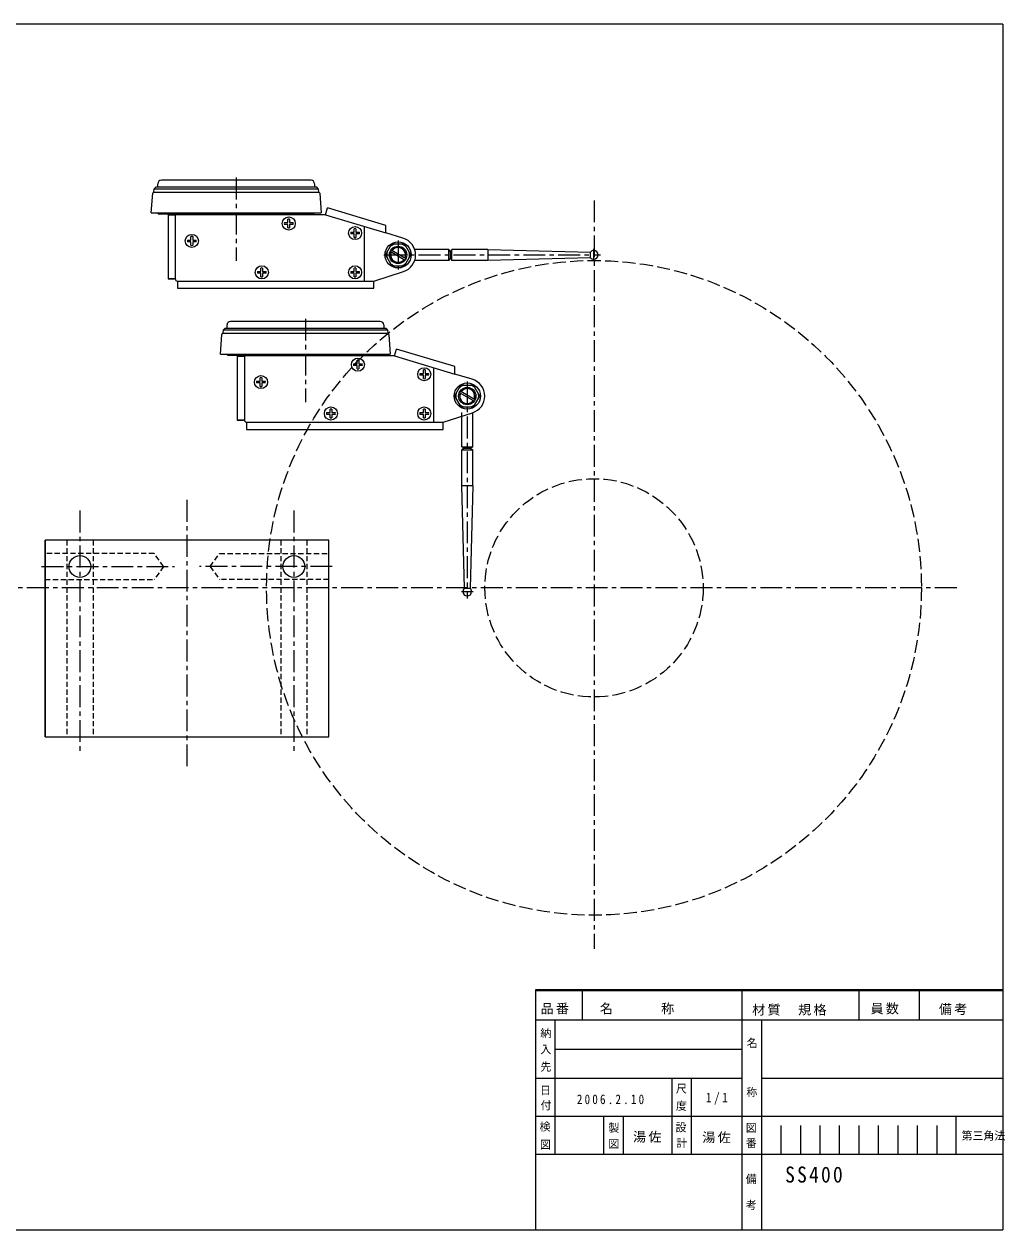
# Model space of a CAD drawing. Units: millimetres on the paper. Extents: x -199 to 647, y -454 to 140.
# Drawn here: x 417.9 to 642.6, y -453.9 to -177.6 of the extents above; entities that cross this region are included whole.
import ezdxf
from ezdxf.enums import TextEntityAlignment as Align

# ---------------------------------------------------------------- set-up
doc = ezdxf.new("R2010")
doc.units = ezdxf.units.MM
for name, pattern in [('CHAIN1', [8, 5, -1, 1, -1]), ('DASHED1', [1.8, 1.2, -0.6]), ('DASHED3', [4, 3, -1])]:
    doc.linetypes.add(name, pattern=pattern)
for name, color, linetype, lineweight in [('0-0_補助線', 7, 'Continuous', 18), ('0-1_外形1', 3, 'Continuous', 25), ('0-8_陰線', 4, 'DASHED1', 9), ('0-9_中心線', 4, 'CHAIN1', 9)]:
    doc.layers.add(name, color=color, linetype=linetype, lineweight=lineweight)
doc.styles.add('ＭＳ ゴシック', font='')
doc.styles.get('ＭＳ ゴシック').set_extended_font_data('MS Gothic')

msp = doc.modelspace()

# ---------------------------------------------------------------- linework, layer by layer
at = {"layer": '0-0_補助線'}
for p, q in [((447.656, -216.091), (447.722, -215.343)), ((448.056, -214.991), (447.722, -215.343)), ((484.956, -214.991), (448.056, -214.991)), ((448.556, -214.991), (448.556, -214.191)), ((483.656, -213.391), (449.356, -213.391)), ((484.456, -214.191), (484.456, -214.991)), ((485.291, -215.343), (484.956, -214.991)), ((485.291, -215.343), (485.356, -216.091)), ((447.056, -220.891), (447.373, -216.353)), ((447.671, -216.091), (485.356, -216.091)), ((485.639, -216.353), (485.956, -220.891)), ((447.056, -220.891), (485.956, -220.891)), ((448.656, -221.091), (448.656, -220.891)), ((484.356, -221.091), (484.356, -220.891)), ((486.933, -221.291), (487.41, -219.711)), ((448.656, -221.091), (484.356, -221.091)), ((450.887, -221.291), (450.887, -235.991)), ((452.327, -221.291), (450.887, -221.291)), ((486.933, -221.291), (452.327, -221.291)), ((452.537, -221.291), (452.537, -235.991)), ((453.906, -221.091), (454.106, -221.291)), ((478.906, -221.291), (479.106, -221.091)), ((481.947, -221.291), (480.297, -221.291)), ((486.933, -221.291), (500.737, -225.453)), ((495.902, -236.5), (495.902, -223.97)), ((506.474, -230.491), (505.031, -227.991)), ((515.241, -229.241), (507.387, -229.241)), ((515.558, -229.791), (515.241, -229.241)), ((515.558, -229.791), (515.876, -229.241)), ((524.127, -229.241), (515.876, -229.241)), ((524.127, -229.241), (547.622, -229.841)), ((501.764, -229.669), (505.211, -231.659)), ((501.964, -229.322), (505.411, -231.312)), ((515.241, -231.741), (507.387, -231.741)), ((515.558, -231.191), (515.241, -231.741)), ((515.558, -231.191), (515.876, -231.741)), ((524.127, -231.741), (515.876, -231.741)), ((547.622, -231.141), (524.127, -231.741)), ((547.622, -231.141), (547.622, -229.841)), ((498.037, -236.491), (504.791, -234.305)), ((450.887, -235.991), (452.327, -235.991)), ((452.537, -235.991), (450.887, -235.991)), ((453.037, -236.491), (453.037, -238.141)), ((453.037, -236.491), (498.037, -236.491)), ((498.037, -238.141), (498.037, -236.491)), ((453.037, -238.141), (498.037, -238.141)), ((499.496, -245.731), (465.196, -245.731)), ((463.496, -248.431), (463.562, -247.684)), ((463.511, -248.431), (501.196, -248.431)), ((463.896, -247.331), (463.562, -247.684)), ((500.796, -247.331), (463.896, -247.331)), ((464.396, -247.331), (464.396, -246.531)), ((500.296, -246.531), (500.296, -247.331)), ((501.131, -247.684), (500.796, -247.331)), ((501.131, -247.684), (501.196, -248.431)), ((462.896, -253.231), (463.214, -248.694)), ((501.479, -248.694), (501.796, -253.231)), ((462.896, -253.231), (501.796, -253.231)), ((464.496, -253.431), (464.496, -253.231)), ((464.496, -253.431), (500.196, -253.431)), ((466.727, -253.631), (466.727, -268.331)), ((468.167, -253.631), (466.727, -253.631)), ((502.773, -253.631), (468.167, -253.631)), ((468.377, -253.631), (468.377, -268.331)), ((469.746, -253.431), (469.946, -253.631)), ((494.746, -253.631), (494.946, -253.431)), ((497.787, -253.631), (496.137, -253.631)), ((500.196, -253.431), (500.196, -253.231)), ((502.773, -253.631), (503.25, -252.051)), ((502.773, -253.631), (516.578, -257.794)), ((511.742, -268.841), (511.742, -256.311)), ((517.604, -262.009), (521.051, -263.999)), ((517.804, -261.663), (521.251, -263.653)), ((522.314, -262.831), (520.871, -260.331)), ((513.878, -268.831), (520.631, -266.646)), ((518.178, -274.485), (518.178, -266.631)), ((520.678, -274.485), (520.678, -266.631)), ((466.727, -268.331), (468.167, -268.331)), ((468.377, -268.331), (466.727, -268.331)), ((468.877, -268.831), (468.877, -270.481)), ((468.877, -268.831), (513.878, -268.831)), ((468.877, -270.481), (513.878, -270.481)), ((513.878, -270.481), (513.878, -268.831)), ((518.728, -274.802), (518.178, -274.485)), ((518.728, -274.802), (518.178, -275.12)), ((518.178, -283.371), (518.178, -275.12)), ((520.128, -274.802), (520.678, -274.485)), ((520.128, -274.802), (520.678, -275.12)), ((520.678, -283.371), (520.678, -275.12)), ((518.778, -306.866), (518.178, -283.371)), ((520.678, -283.371), (520.078, -306.866)), ((518.778, -306.866), (520.078, -306.866))]:
    msp.add_line(p, q, dxfattribs=at)
at = {"layer": '0-0_補助線', "color": 4, "lineweight": 9}
for p, q in [((447.722, -215.343), (485.291, -215.343)), ((450.887, -221.341), (452.537, -221.341)), ((515.241, -231.741), (515.241, -229.241)), ((515.876, -231.741), (515.876, -229.241)), ((524.127, -229.241), (524.127, -231.741)), ((515.558, -231.191), (515.558, -229.791)), ((463.562, -247.684), (501.131, -247.684)), ((466.727, -253.681), (468.377, -253.681)), ((518.178, -274.485), (520.678, -274.485)), ((518.178, -275.12), (520.678, -275.12)), ((518.728, -274.802), (520.128, -274.802)), ((520.678, -283.371), (518.178, -283.371))]:
    msp.add_line(p, q, dxfattribs=at)
at = {"layer": '0-0_補助線', "color": 4, "linetype": 'CHAIN1', "lineweight": 9}
for p, q in [((466.506, -212.785), (466.506, -231.875)), ((503.587, -227.204), (503.587, -233.841)), ((548.382, -231.824), (548.382, -229.107)), ((500.285, -230.491), (549.968, -230.491)), ((482.346, -245.125), (482.346, -264.216)), ((519.428, -259.529), (519.428, -309.212)), ((518.094, -307.626), (520.811, -307.626))]:
    msp.add_line(p, q, dxfattribs=at)
at = {"layer": '0-0_補助線'}
for points in [[(504.703, -226.649), (500.737, -225.453), (500.737, -223.73), (487.41, -219.711)], [(477.541, -223.091), (478.337, -223.091), (478.337, -222.295)], [(478.337, -224.287), (478.337, -223.491), (477.541, -223.491)], [(478.737, -222.295), (478.737, -223.091), (479.533, -223.091)], [(479.533, -223.491), (478.737, -223.491), (478.737, -224.287)], [(455.341, -227.091), (456.137, -227.091), (456.137, -226.295)], [(456.537, -226.295), (456.537, -227.091), (457.332, -227.091)], [(492.741, -225.291), (493.537, -225.291), (493.537, -224.495)], [(493.537, -226.487), (493.537, -225.691), (492.741, -225.691)], [(493.937, -224.495), (493.937, -225.291), (494.733, -225.291)], [(494.733, -225.691), (493.937, -225.691), (493.937, -226.487)], [(456.137, -228.287), (456.137, -227.491), (455.341, -227.491)], [(457.332, -227.491), (456.537, -227.491), (456.537, -228.287)], [(500.701, -230.491), (502.144, -227.991), (505.031, -227.991)], [(500.701, -230.491), (502.144, -232.991), (505.031, -232.991), (506.474, -230.491)], [(471.366, -234.291), (472.162, -234.291), (472.162, -233.495)], [(472.162, -235.487), (472.162, -234.691), (471.366, -234.691)], [(472.562, -233.495), (472.562, -234.291), (473.358, -234.291)], [(473.358, -234.691), (472.562, -234.691), (472.562, -235.487)], [(492.741, -234.291), (493.537, -234.291), (493.537, -233.495)], [(493.537, -235.487), (493.537, -234.691), (492.741, -234.691)], [(493.937, -233.495), (493.937, -234.291), (494.733, -234.291)], [(494.733, -234.691), (493.937, -234.691), (493.937, -235.487)], [(520.544, -258.99), (516.578, -257.794), (516.578, -256.071), (503.25, -252.051)], [(493.382, -255.431), (494.177, -255.431), (494.177, -254.635)], [(494.177, -256.627), (494.177, -255.831), (493.382, -255.831)], [(494.577, -254.635), (494.577, -255.431), (495.373, -255.431)], [(495.373, -255.831), (494.577, -255.831), (494.577, -256.627)], [(508.582, -257.632), (509.378, -257.632), (509.378, -256.836)], [(509.778, -256.836), (509.778, -257.632), (510.573, -257.632)], [(471.181, -259.431), (471.977, -259.431), (471.977, -258.635)], [(472.377, -258.635), (472.377, -259.431), (473.173, -259.431)], [(509.378, -258.827), (509.378, -258.032), (508.582, -258.032)], [(510.573, -258.032), (509.778, -258.032), (509.778, -258.827)], [(471.977, -260.627), (471.977, -259.831), (471.181, -259.831)], [(473.173, -259.831), (472.377, -259.831), (472.377, -260.627)], [(516.541, -262.831), (517.984, -260.331), (520.871, -260.331)], [(516.541, -262.831), (517.984, -265.331), (520.871, -265.331), (522.314, -262.831)], [(487.206, -266.631), (488.002, -266.631), (488.002, -265.835)], [(488.002, -267.827), (488.002, -267.031), (487.206, -267.031)], [(488.402, -265.835), (488.402, -266.631), (489.198, -266.631)], [(489.198, -267.031), (488.402, -267.031), (488.402, -267.827)], [(508.582, -266.631), (509.378, -266.631), (509.378, -265.835)], [(509.378, -267.827), (509.378, -267.031), (508.582, -267.031)], [(509.778, -265.835), (509.778, -266.631), (510.573, -266.631)], [(510.573, -267.031), (509.778, -267.031), (509.778, -267.827)]]:
    msp.add_lwpolyline(points, dxfattribs=at)
for centre, radius in [((478.537, -223.291), 1.5), ((456.337, -227.291), 1.5), ((493.737, -225.491), 1.5), ((503.587, -230.491), 2), ((472.362, -234.491), 1.5), ((493.737, -234.491), 1.5), ((494.377, -255.631), 1.5), ((509.578, -257.832), 1.5), ((472.177, -259.631), 1.5), ((519.428, -262.831), 2), ((488.202, -266.831), 1.5), ((509.578, -266.831), 1.5)]:
    msp.add_circle(centre, radius, dxfattribs=at)
at = {"layer": '0-0_補助線', "color": 4, "lineweight": 9}
for centre in [(503.587, -230.491), (519.428, -262.831)]:
    msp.add_circle(centre, 3, dxfattribs=at)
at = {"layer": '0-0_補助線'}
for centre, radius, start, end in [((449.356, -214.191), 0.8, 90, 180), ((483.656, -214.191), 0.8, 0, 90), ((447.671, -216.391), 0.3, 90, 172.87498), ((485.341, -216.391), 0.3, 7.12502, 90), ((478.537, -223.291), 1.016, 168.64458, 191.35542), ((478.537, -223.291), 1.016, 78.64458, 101.35542), ((478.537, -223.291), 1.016, 348.64458, 11.35542), ((456.337, -227.291), 1.016, 78.64458, 101.35542), ((478.537, -223.291), 1.016, 258.64458, 281.35542), ((493.737, -225.491), 1.016, 168.64458, 191.35542), ((493.737, -225.491), 1.016, 78.64458, 101.35542), ((493.737, -225.491), 1.016, 258.64458, 281.35542), ((493.737, -225.491), 1.016, 348.64458, 11.35542), ((456.337, -227.291), 1.016, 168.64458, 191.35542), ((456.337, -227.291), 1.016, 258.64458, 281.35542), ((456.337, -227.291), 1.016, 348.64458, 11.35542), ((503.587, -230.491), 2.612, 106.83957, 133.16043), ((503.587, -230.491), 2.612, 46.83957, 73.16043), ((503.587, -230.491), 4, 0, 73.80025), ((503.587, -230.491), 2.612, 166.83957, 180), ((503.587, -230.491), 2.612, 180, 193.16043), ((503.587, -230.491), 4, 287.50587, 0), ((503.587, -230.491), 2.612, 346.83957, 13.16043), ((548.382, -230.491), 1, 90, 139.4584), ((548.382, -230.491), 1, 220.5416, 270), ((548.382, -230.491), 1, 0, 90), ((548.382, -230.491), 1, 270, 0), ((472.362, -234.491), 1.016, 168.64458, 191.35542), ((472.362, -234.491), 1.016, 78.64458, 101.35542), ((472.362, -234.491), 1.016, 348.64458, 11.35542), ((493.737, -234.491), 1.016, 168.64458, 191.35542), ((493.737, -234.491), 1.016, 78.64458, 101.35542), ((493.737, -234.491), 1.016, 348.64458, 11.35542), ((503.587, -230.491), 2.612, 226.83957, 253.16043), ((503.587, -230.491), 2.612, 286.83957, 313.16043), ((453.037, -235.991), 0.5, 180, 270), ((453.037, -235.991), 0.5, 180, 270), ((472.362, -234.491), 1.016, 258.64458, 281.35542), ((493.737, -234.491), 1.016, 258.64458, 281.35542), ((465.196, -246.531), 0.8, 90, 180), ((499.496, -246.531), 0.8, 0, 90), ((463.511, -248.731), 0.3, 90, 172.87498), ((501.182, -248.731), 0.3, 7.12502, 90), ((494.377, -255.631), 1.016, 168.64458, 191.35542), ((494.377, -255.631), 1.016, 78.64458, 101.35542), ((494.377, -255.631), 1.016, 258.64458, 281.35542), ((494.377, -255.631), 1.016, 348.64458, 11.35542), ((509.578, -257.832), 1.016, 78.64458, 101.35542), ((472.177, -259.631), 1.016, 168.64458, 191.35542), ((472.177, -259.631), 1.016, 78.64458, 101.35542), ((472.177, -259.631), 1.016, 348.64458, 11.35542), ((509.578, -257.832), 1.016, 168.64458, 191.35542), ((509.578, -257.832), 1.016, 258.64458, 281.35542), ((509.578, -257.832), 1.016, 348.64458, 11.35542), ((519.428, -262.831), 4, 0, 73.80025), ((472.177, -259.631), 1.016, 258.64458, 281.35542), ((519.428, -262.831), 2.612, 166.83957, 180), ((519.428, -262.831), 2.612, 106.83957, 133.16043), ((519.428, -262.831), 2.612, 46.83957, 73.16043), ((519.428, -262.831), 2.612, 346.83957, 13.16043), ((519.428, -262.831), 2.612, 180, 193.16043), ((519.428, -262.831), 2.612, 226.83957, 253.16043), ((519.428, -262.831), 2.612, 286.83957, 313.16043), ((519.428, -262.831), 4, 287.50587, 0), ((488.202, -266.831), 1.016, 168.64458, 191.35542), ((488.202, -266.831), 1.016, 78.64458, 101.35542), ((488.202, -266.831), 1.016, 258.64458, 281.35542), ((488.202, -266.831), 1.016, 348.64458, 11.35542), ((509.578, -266.831), 1.016, 168.64458, 191.35542), ((509.578, -266.831), 1.016, 78.64458, 101.35542), ((509.578, -266.831), 1.016, 258.64458, 281.35542), ((509.578, -266.831), 1.016, 348.64458, 11.35542), ((468.877, -268.331), 0.5, 180, 270), ((468.877, -268.331), 0.5, 180, 270), ((519.428, -307.626), 1, 130.5416, 180), ((519.428, -307.626), 1, 180, 270), ((519.428, -307.626), 1, 270, 0), ((519.428, -307.626), 1, 0, 49.4584)]:
    msp.add_arc(centre, radius, start, end, dxfattribs=at)
at = {"layer": '0-0_補助線', "color": 4, "lineweight": 9}
for centre, radius, start, end in [((503.587, -230.491), 1.75, 90, 143.43757), ((503.587, -230.491), 1.7, 90, 143.24367), ((503.587, -230.491), 1.75, 336.56243, 90), ((503.587, -230.491), 1.7, 336.75633, 90), ((503.587, -230.491), 1.75, 156.56243, 323.43757), ((503.587, -230.491), 1.7, 156.75633, 323.24367), ((519.428, -262.831), 1.75, 156.56243, 323.43757), ((519.428, -262.831), 1.7, 156.75633, 323.24367), ((519.428, -262.831), 1.75, 90, 143.43757), ((519.428, -262.831), 1.7, 90, 143.24367), ((519.428, -262.831), 1.75, 336.56243, 90), ((519.428, -262.831), 1.7, 336.75633, 90)]:
    msp.add_arc(centre, radius, start, end, dxfattribs=at)
at = {"layer": '0-1_外形1', "color": 5}
for p, q in [((642.131, -177.619), (241.819, -177.619)), ((642.131, -177.619), (642.131, -453.853)), ((535.031, -398.867), (535.031, -453.853)), ((642.131, -398.867), (535.031, -398.867)), ((241.819, -453.853), (642.131, -453.853))]:
    msp.add_line(p, q, dxfattribs=at)
at = {"layer": '0-1_外形1'}
for p, q in [((422.707, -340.872), (422.707, -295.872)), ((487.707, -340.872), (487.707, -295.872)), ((642.131, -399.109), (535.031, -399.109)), ((545.741, -398.867), (545.741, -405.803)), ((582.334, -399.109), (582.334, -453.853)), ((609.109, -398.867), (609.109, -405.803)), ((622.942, -398.867), (622.942, -405.803)), ((642.131, -405.803), (535.031, -405.803)), ((539.494, -405.803), (539.494, -436.594)), ((586.796, -405.803), (586.796, -453.853)), ((582.334, -412.497), (539.494, -412.497)), ((582.334, -419.19), (535.031, -419.19)), ((566.269, -419.19), (566.269, -436.594)), ((570.731, -419.19), (570.731, -436.594)), ((642.131, -419.19), (586.796, -419.19)), ((642.131, -427.892), (535.031, -427.892)), ((550.65, -427.892), (550.65, -436.594)), ((555.112, -427.892), (555.112, -436.594)), ((631.421, -436.594), (631.421, -427.876)), ((591.259, -429.937), (591.259, -436.594)), ((595.721, -429.937), (595.721, -436.594)), ((600.184, -429.937), (600.184, -436.594)), ((604.646, -429.937), (604.646, -436.594)), ((609.109, -429.937), (609.109, -436.594)), ((613.571, -429.937), (613.571, -436.594)), ((618.034, -429.937), (618.034, -436.594)), ((622.496, -429.937), (622.496, -436.594)), ((626.959, -429.937), (626.959, -436.594)), ((642.131, -436.594), (535.031, -436.594))]:
    msp.add_line(p, q, dxfattribs=at)
msp.add_lwpolyline([(487.707, -295.872), (422.707, -295.872), (422.707, -340.872), (487.707, -340.872)], dxfattribs=at)
for centre in [(430.707, -301.872), (479.707, -301.872)]:
    msp.add_circle(centre, 2.5, dxfattribs=at)
at = {"layer": '0-8_陰線'}
for p, q in [((427.707, -295.872), (427.707, -340.872)), ((433.707, -295.872), (433.707, -340.872)), ((476.707, -295.872), (476.707, -340.872)), ((482.707, -295.872), (482.707, -340.872)), ((449.869, -301.872), (447.711, -304.872)), ((460.546, -301.872), (462.704, -304.872)), ((422.707, -304.872), (447.711, -304.872)), ((487.707, -304.872), (462.704, -304.872))]:
    msp.add_line(p, q, dxfattribs=at)
for points in [[(449.869, -301.872), (447.711, -298.872), (422.707, -298.872)], [(460.546, -301.872), (462.704, -298.872), (487.707, -298.872)]]:
    msp.add_lwpolyline(points, dxfattribs=at)
at = {"layer": '0-9_中心線'}
for p, q in [((548.458, -218.023), (548.458, -389.434)), ((455.207, -286.626), (455.207, -348.59)), ((430.707, -289.072), (430.707, -344.694)), ((479.707, -289.072), (479.707, -344.694)), ((421.93, -301.872), (452.353, -301.872)), ((488.484, -301.872), (458.062, -301.872)), ((631.563, -306.766), (250.057, -306.766))]:
    msp.add_line(p, q, dxfattribs=at)
at = {"layer": '0-9_中心線', "linetype": 'DASHED3'}
for radius in [75, 25]:
    msp.add_circle((548.458, -306.766), radius, dxfattribs=at)

# ---------------------------------------------------------------- texts
at = {"layer": '0-1_外形1', "style": 'ＭＳ ゴシック'}
for s, p in [('納', (536.177, -410.27)), ('入', (536.177, -413.98)), ('名', (583.439, -412.529)), ('先', (536.177, -417.964)), ('日', (536.086, -423.368)), ('尺', (567.227, -422.971)), ('称', (583.347, -423.795)), ('付', (536.223, -426.802)), ('度', (567.227, -426.909)), ('検', (535.994, -431.672)), ('製', (551.748, -431.947)), ('設', (567.135, -431.855)), ('図', (583.225, -431.947)), ('図', (536.086, -435.794)), ('図', (551.748, -435.611)), ('計', (567.319, -435.427)), ('番', (583.225, -435.427)), ('第三角法', (632.653, -433.756)), ('備', (583.225, -443.671)), ('考', (583.225, -449.624))]:
    msp.add_text(s, height=1.833, dxfattribs=at).set_placement(p, align=Align.BOTTOM_LEFT)
at = {"layer": '0-1_外形1', "attachment_point": 7, "style": 'ＭＳ ゴシック'}
for s, insert, char_height in [('\\T1.17;品番', (536.222, -404.49), 2.199), ('\\T1.17;名\u3000\u3000\u3000称', (549.791, -404.49), 2.199), ('\\T1.17;材質\u3000規格', (584.688, -404.765), 2.199), ('\\T1.17;員数', (611.786, -404.49), 2.199), ('\\T1.17;備考', (627.448, -404.627), 2.199), ('\\T1.38;\\W0.9;1/1', (574.072, -425.146), 2.199), ('\\T1.39;\\W0.85;2006.2.10', (544.529, -425.067), 2.199), ('\\T1.17;湯佐', (557.396, -433.871), 2.199), ('\\T1.17;湯佐', (573.267, -433.987), 2.199), ('\\T1.22;\\W0.9;SS400', (592.23, -443.07), 3.666)]:
    msp.add_mtext(s, dxfattribs=dict(at, insert=insert, char_height=char_height))

doc.saveas('drawing.dxf')
